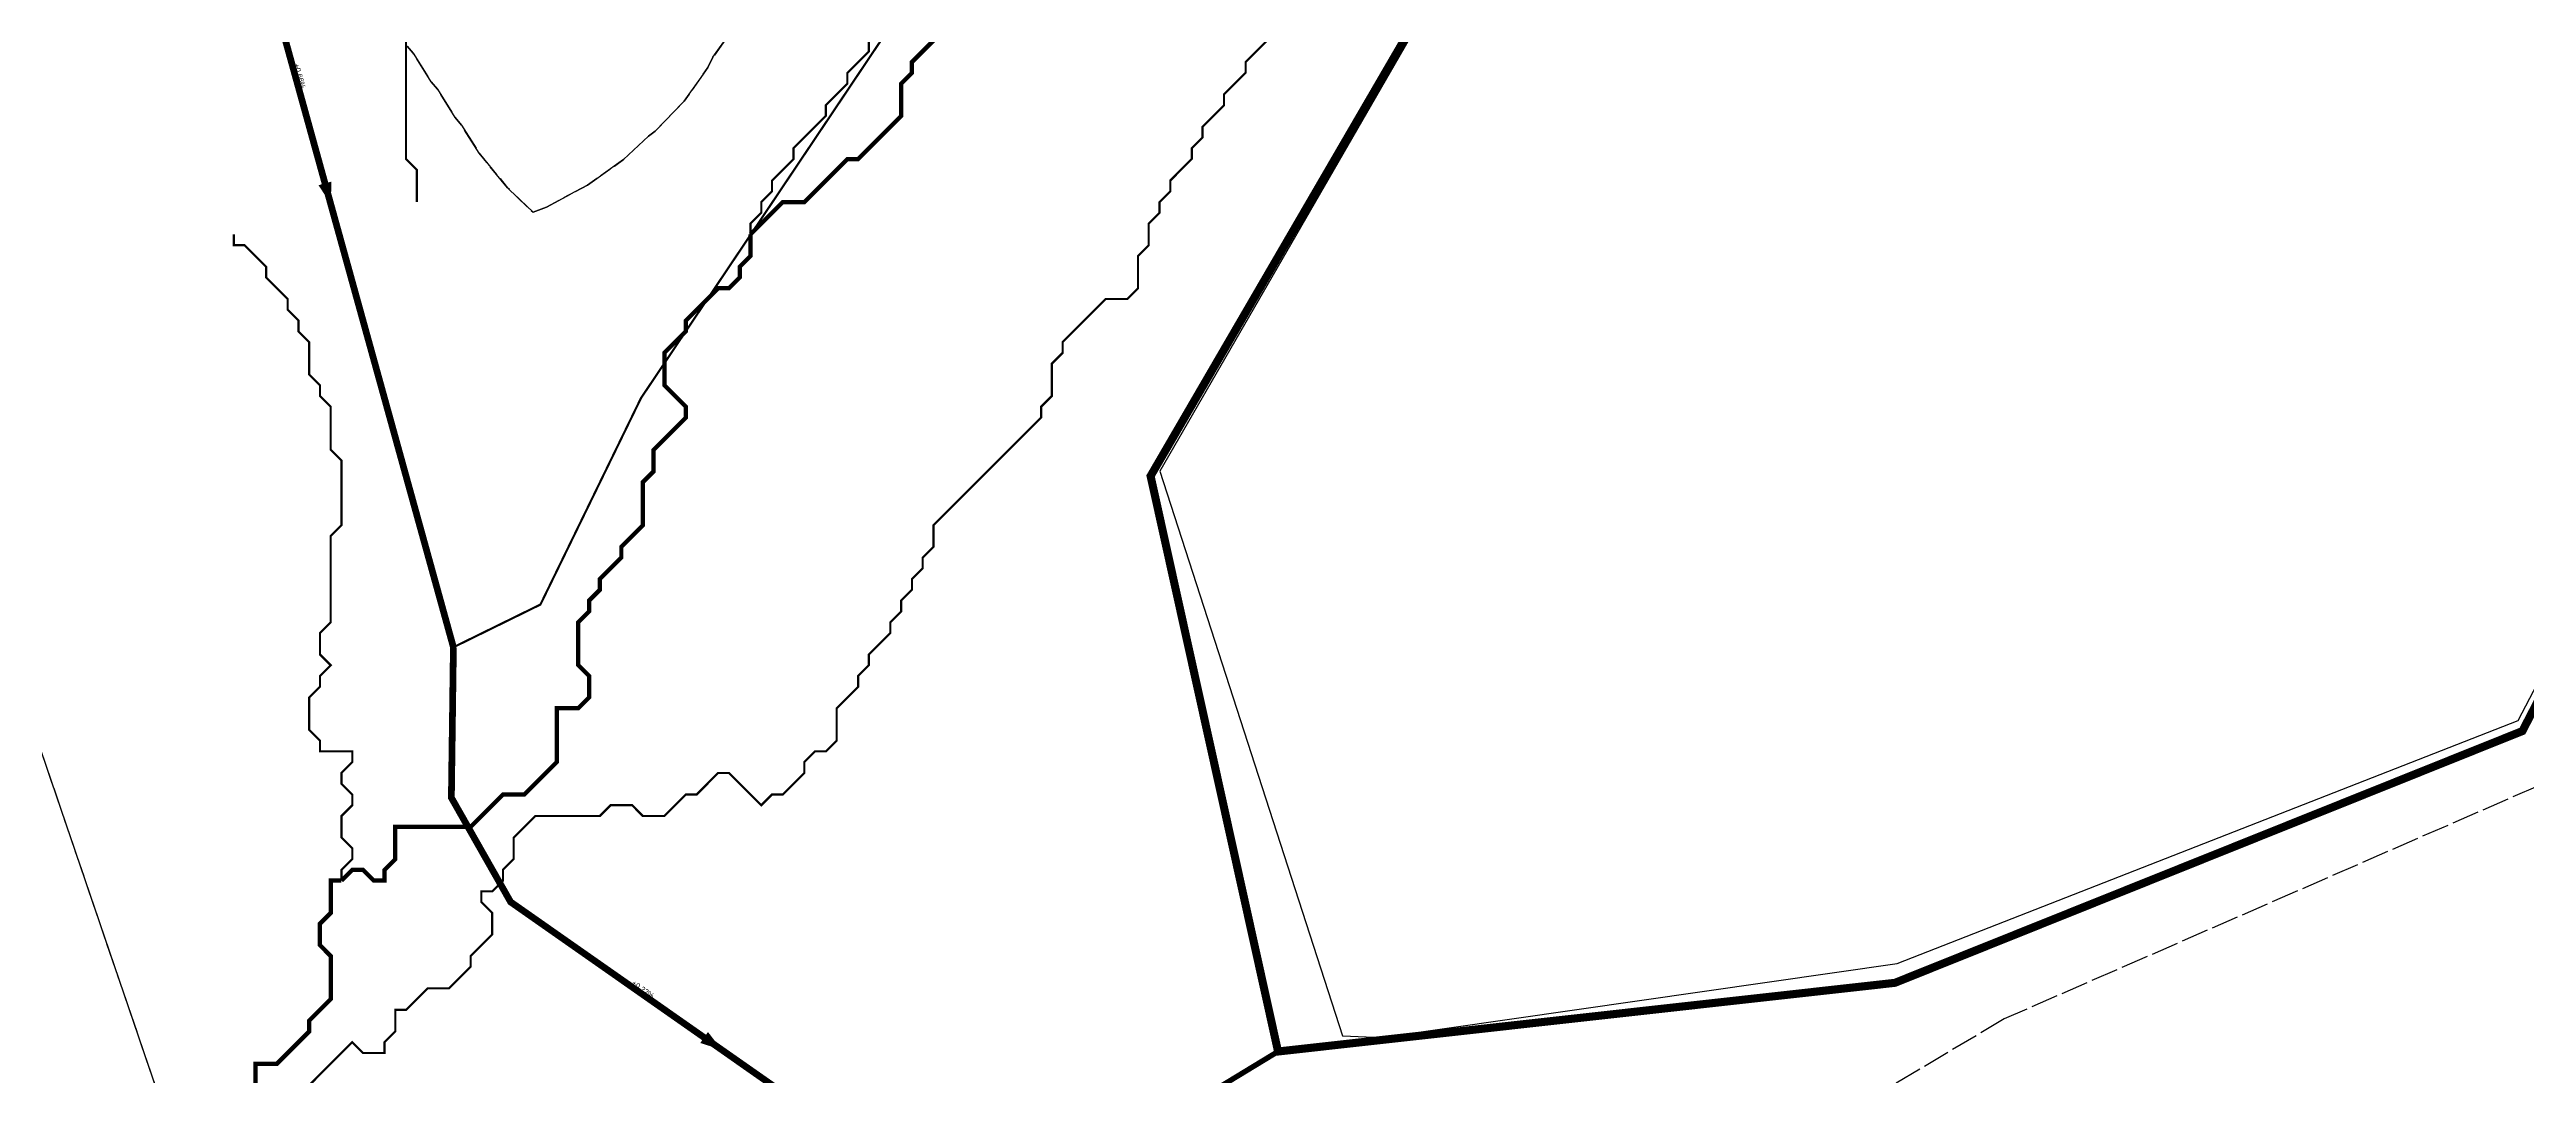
# Model space of a CAD drawing. Header units: metres. Extents: x 442821 to 452274, y 2561971 to 2571293.
# Drawn here: x 443883 to 444803, y 2562562 to 2562944 of the extents above; entities that cross this region are included whole.
import ezdxf
from ezdxf.enums import TextEntityAlignment as Align

# ---------------------------------------------------------------- set-up
doc = ezdxf.new("R2010")
doc.units = ezdxf.units.M
doc.header["$LTSCALE"] = 8
doc.linetypes.add('DASHED', pattern=[1.524, 1.27, -0.254])
for name, color, linetype in [('A_ARROWS', 7, 'Continuous'), ('A_BUILT_2006', 252, 'Continuous'), ('A_CATCHMENTS', 7, 'Continuous'), ('A_DIRECT_LINK', 6, 'Continuous'), ('A_ENVELOPE', 3, 'Continuous'), ('A_GRADIENT', 8, 'Continuous'), ('A_HEAD_GAP', 8, 'Continuous'), ('A_MAIN_PIPE', 5, 'Continuous'), ('A_STREAMS', 5, 'Continuous')]:
    doc.layers.add(name, color=color, linetype=linetype)

msp = doc.modelspace()

# ---------------------------------------------------------------- linework, layer by layer
at = {"layer": 'A_ARROWS', "color": 1}
for points in [[(443987.0699013405, 2562886.1277301866), (443982.5256400797, 2562893.1704348936), (443987.34430846473, 2562894.5047643115)], [(444132.40013627213, 2562571.9402506417), (444124.4125528801, 2562574.4796426077), (444127.2797481974, 2562578.5758836907)]]:
    msp.add_solid(points, dxfattribs=at)
at = {"layer": 'A_BUILT_2006', "color": 252}
msp.add_lwpolyline([(444423.4387999986, 2563343.2232), (444431.4790999985, 2563355.293899999), (444572.93549999833, 2563267.7827000003), (444295.20620000013, 2562786.9441999993), (444363.07689999865, 2562577.1103000003), (444377.69669999887, 2562576.4770999993), (444569.2371999993, 2562603.9673), (444800.0681999989, 2562694.2923000013), (445148.6667999979, 2563361.1665000003), (445469.39109999867, 2563197.4549000002), (445714.5925000004, 2563159.338600001), (445807.53149999847, 2563389.6783000007), (445994.13789999846, 2563715.0145999994), (446180.5650999999, 2564037.675), (446320.7978999985, 2564284.9038999993), (446551.38389999827, 2564695.0645000003), (447061.5694999988, 2565726.9025999997)], dxfattribs=at)
at = {"layer": 'A_CATCHMENTS', "color": 1, "linetype": 'DASHED'}
for points in [[(443922.935975596, 2562555.549201416), (443114.8019931225, 2564922.9063971327)], [(444015.4632778643, 2562944.7871739855), (444017.74258536776, 2562942.2271048883), (444024.39040280064, 2562931.5319533874), (444026.6981628942, 2562928.8603292904), (444033.31350303395, 2562918.275618315), (444035.6557398048, 2562915.496139824), (444042.2336536439, 2562905.018466467), (444052.80074602866, 2562892.2173665166), (444062.31684946665, 2562883.089226031), (444067.2478794314, 2562885.0526368064), (444082.5532376954, 2562893.2127381517), (444095.9267687402, 2562902.6695317877), (444105.16674662876, 2562911.353725479), (444107.6423194088, 2562913.2392046484), (444118.47827024886, 2562924.399287615), (444127.28536889487, 2562936.9211885426), (444129.1310438626, 2562940.7016401086), (444135.5329402568, 2562949.8186586234)]]:
    msp.add_lwpolyline(points, dxfattribs=at)
at = {"layer": 'A_CATCHMENTS', "color": 2, "linetype": 'DASHED'}
msp.add_lwpolyline([(444135.5329402568, 2562949.8186586234), (444129.1310438626, 2562940.7016401086), (444127.28536889487, 2562936.9211885426), (444118.47827024886, 2562924.399287615), (444107.6423194088, 2562913.2392046484), (444105.16674662876, 2562911.353725479), (444095.9267687402, 2562902.6695317877), (444082.5532376954, 2562893.2127381517), (444067.2478794314, 2562885.0526368064), (444062.31684946665, 2562883.089226031), (444052.80074602866, 2562892.2173665166), (444042.2336536439, 2562905.018466467), (444035.6557398048, 2562915.496139824), (444033.31350303395, 2562918.275618315), (444026.6981628942, 2562928.8603292904), (444024.39040280064, 2562931.5319533874), (444017.74258536776, 2562942.2271048883), (444015.4632778643, 2562944.7871739855)], dxfattribs=at)
at = {"layer": 'A_DIRECT_LINK', "color": 6, "linetype": 'DASHED', "const_width": 2}
msp.add_lwpolyline([(444237.01, 2562509.3), (444339.1707057545, 2562571.323161659)], dxfattribs=at)
at = {"layer": 'A_ENVELOPE', "color": 3}
msp.add_lwpolyline([(446687.5383009348, 2565015.595909077), (446628.63786270574, 2564893.368357644), (446563.73200087063, 2564758.6786201084), (446544.67057826417, 2564719.1232096213), (446459.18373294757, 2564552.401085006), (446431.4900660368, 2564503.787234047), (446339.9880427637, 2564343.1633001994), (446237.3089514695, 2564159.0158219156), (446145.93442231155, 2563995.142253191), (446098.80056394835, 2563913.7450365345), (445991.2229009336, 2563727.9651609226), (445981.33808070736, 2563710.8946964727), (445936.77927573153, 2563631.0763153853), (445875.24681856955, 2563520.8529573386), (445841.6437686448, 2563460.659667908), (445796.6986421551, 2563382.9167464133), (445742.6430170526, 2563253.547666112), (445736.67286577844, 2563232.2256972757), (445717.13362093683, 2563162.442679984), (445244.47272340575, 2563377.944371816), (444873.6818373296, 2562270.3254428958), (443922.935975596, 2562555.549201416), (443114.8019931225, 2564922.9063971327)], dxfattribs=at)
at = {"layer": 'A_HEAD_GAP', "color": 8, "linetype": 'DASHED'}
msp.add_lwpolyline([(445018.6572923352, 2562703.393148233), (444840.9642658017, 2562684.575833896), (444609.0852922532, 2562583.443945076), (444453.2010850696, 2562490.576060358), (444398.5536052418, 2562476.935871296), (444378.2690848418, 2562478.0287881223)], dxfattribs=at)
at = {"layer": 'A_MAIN_PIPE', "color": 5, "const_width": 3}
msp.add_lwpolyline([(446687.5383009348, 2565015.595909077), (446544.67057826417, 2564719.1232096213), (446459.18373294757, 2564552.401085006), (446339.9880427637, 2564343.1633001994), (446145.93442231155, 2563995.142253191), (445981.33808070736, 2563710.8946964727), (445841.6437686448, 2563460.659667908), (445796.6986421551, 2563382.9167464133), (445742.6430170526, 2563253.547666112), (445717.13362093683, 2563162.442679984), (445463.7099178581, 2563198.7328327917), (445149.70139900455, 2563362.721807821), (444801.6803519965, 2562690.367010199), (444568.4515875094, 2562596.8325577746), (444339.1707057545, 2562571.323161659), (444291.796112968, 2562785.116195772), (444572.70315352874, 2563267.972622249), (444431.49042503064, 2563355.5852505746), (444422.98729299207, 2563343.2860774477)], dxfattribs=at)
at = {"layer": 'A_SECONDARY_HEADER', "color": 1, "const_width": 2.5}
msp.add_lwpolyline([(443890.8908945918, 2563134.702588491), (443942.2850504622, 2563047.859415218), (444032.6557799265, 2562721.503291055)], dxfattribs=at)
at = {"layer": 'A_SECONDARY_HEADER', "color": 1, "linetype": 'DASHED', "const_width": 2.5}
msp.add_lwpolyline([(444032.6557799265, 2562721.503291055), (444031.9017962152, 2562665.619881619), (444053.9240698609, 2562626.870174319), (444197.5019998966, 2562526.371702629), (444237.0069326061, 2562509.304316715)], dxfattribs=at)
at = {"layer": 'A_SECONDARY_MAIN_BRANCH', "color": 1, "linetype": 'DASHED', "const_width": 0.8}
msp.add_lwpolyline([(444453.0931843017, 2563315.792060262), (444396.4549114733, 2563241.079224099), (444312.16159671, 2563142.917747109), (444283.4599860275, 2563098.922308538), (444192.9585471544, 2562949.01351924), (444102.3866924068, 2562814.078519289), (444065.0008748532, 2562737.374427139), (444032.6557799265, 2562721.503291055)], dxfattribs=at)
at = {"layer": 'A_STREAMS', "color": 5}
for points, const_width in [([(444179.086666, 2562958.91424), (444183.087218, 2562954.912845), (444187.08777, 2562950.91145), (444187.08777, 2562946.910054), (444187.08777, 2562942.908659), (444183.087218, 2562938.907264), (444179.086666, 2562934.905869), (444179.086666, 2562930.904473), (444175.086115, 2562926.903078), (444171.085563, 2562922.901683), (444171.085563, 2562918.900288), (444167.085011, 2562914.898892), (444163.08446, 2562910.897497), (444159.083908, 2562906.896102), (444159.083908, 2562902.894707), (444155.083356, 2562898.893311), (444151.082805, 2562894.891916), (444151.082805, 2562890.890521), (444147.082253, 2562886.889126), (444147.082253, 2562882.88773), (444143.081701, 2562878.886335), (444143.081701, 2562874.88494)], 0.8), ([(444335.108182, 2562946.910054), (444331.107631, 2562942.908659), (444327.107079, 2562938.907264), (444327.107079, 2562934.905869), (444323.106527, 2562930.904473), (444319.105976, 2562926.903078), (444319.105976, 2562922.901683), (444315.105424, 2562918.900288), (444311.104872, 2562914.898892), (444311.104872, 2562910.897497), (444307.104321, 2562906.896102), (444307.104321, 2562902.894707), (444303.103769, 2562898.893311), (444299.103217, 2562894.891916), (444299.103217, 2562890.890521), (444295.102666, 2562886.889126), (444295.102666, 2562882.88773), (444291.102114, 2562878.886335), (444291.102114, 2562874.88494), (444291.102114, 2562870.883545), (444287.101562, 2562866.882149), (444287.101562, 2562862.880754), (444287.101562, 2562858.879359), (444287.101562, 2562854.877964), (444283.10101, 2562850.876568), (444279.100459, 2562850.876568), (444275.099907, 2562850.876568), (444271.099355, 2562846.875173), (444267.098804, 2562842.873778), (444263.098252, 2562838.872383), (444259.0977, 2562834.870987), (444259.0977, 2562830.869592), (444255.097149, 2562826.868197), (444255.097149, 2562822.866802), (444255.097149, 2562818.865406), (444255.097149, 2562814.864011), (444251.096597, 2562810.862616), (444251.096597, 2562806.861221), (444247.096045, 2562802.859825), (444243.095494, 2562798.85843), (444239.094942, 2562794.857035), (444235.09439, 2562790.85564), (444231.093838, 2562786.854244), (444227.093287, 2562782.852849), (444223.092735, 2562778.851454), (444219.092183, 2562774.850059), (444215.091632, 2562770.848663), (444211.09108, 2562766.847268), (444211.09108, 2562762.845873), (444211.09108, 2562758.844477), (444207.090528, 2562754.843082), (444207.090528, 2562750.841687), (444203.089977, 2562746.840292), (444203.089977, 2562742.838896), (444199.089425, 2562738.837501), (444199.089425, 2562734.836106), (444195.088873, 2562730.834711), (444195.088873, 2562726.833315), (444191.088322, 2562722.83192), (444187.08777, 2562718.830525), (444187.08777, 2562714.82913), (444183.087218, 2562710.827734), (444183.087218, 2562706.826339), (444179.086666, 2562702.824944), (444175.086115, 2562698.823549), (444175.086115, 2562694.822153), (444175.086115, 2562690.820758), (444175.086115, 2562686.819363), (444171.085563, 2562682.817968), (444167.085011, 2562682.817968), (444163.08446, 2562678.816572), (444163.08446, 2562674.815177), (444159.083908, 2562670.813782), (444155.083356, 2562666.812387), (444151.082805, 2562666.812387), (444147.082253, 2562662.810991), (444143.081701, 2562666.812387), (444139.08115, 2562670.813782), (444135.080598, 2562674.815177), (444131.080046, 2562674.815177), (444127.079494, 2562670.813782), (444123.078943, 2562666.812387), (444119.078391, 2562666.812387), (444115.077839, 2562662.810991), (444111.077288, 2562658.809596), (444107.076736, 2562658.809596), (444103.076184, 2562658.809596), (444099.075633, 2562662.810991), (444095.075081, 2562662.810991), (444091.074529, 2562662.810991), (444087.073978, 2562658.809596), (444083.073426, 2562658.809596), (444079.072874, 2562658.809596), (444075.072322, 2562658.809596), (444071.071771, 2562658.809596), (444067.071219, 2562658.809596), (444063.070667, 2562658.809596), (444059.070116, 2562654.808201), (444055.069564, 2562650.806806), (444055.069564, 2562646.80541), (444055.069564, 2562642.804015), (444051.069012, 2562638.80262), (444051.069012, 2562634.801225), (444047.068461, 2562630.799829), (444043.067909, 2562630.799829), (444043.067909, 2562626.798434), (444047.068461, 2562622.797039), (444047.068461, 2562618.795644), (444047.068461, 2562614.794248), (444043.067909, 2562610.792853), (444039.067357, 2562606.791458), (444039.067357, 2562602.790063), (444035.066806, 2562598.788667), (444031.066254, 2562594.787272), (444027.065702, 2562594.787272), (444023.06515, 2562594.787272), (444019.064599, 2562590.785877), (444015.064047, 2562586.784482), (444011.063495, 2562586.784482), (444011.063495, 2562582.783086), (444011.063495, 2562578.781691), (444007.062944, 2562574.780296), (444007.062944, 2562570.778901), (444003.062392, 2562570.778901), (443999.06184, 2562570.778901), (443995.061289, 2562574.780296), (443991.060737, 2562570.778901), (443987.060185, 2562566.777505), (443983.059634, 2562562.77611), (443979.059082, 2562558.774715)], 0.8), ([(444015.064047, 2562946.910054), (444015.064047, 2562942.908659), (444015.064047, 2562938.907264), (444015.064047, 2562934.905869), (444015.064047, 2562930.904473), (444015.064047, 2562926.903078), (444015.064047, 2562922.901683), (444015.064047, 2562918.900288), (444015.064047, 2562914.898892), (444015.064047, 2562910.897497), (444015.064047, 2562906.896102), (444015.064047, 2562902.894707), (444019.064599, 2562898.893311), (444019.064599, 2562894.891916), (444019.064599, 2562890.890521), (444019.064599, 2562886.889126)], 0.8), ([(444211.09108, 2562946.910054), (444207.090528, 2562942.908659), (444203.089977, 2562938.907264), (444203.089977, 2562934.905869), (444199.089425, 2562930.904473), (444199.089425, 2562926.903078), (444199.089425, 2562922.901683), (444199.089425, 2562918.900288), (444195.088873, 2562914.898892), (444191.088322, 2562910.897497), (444187.08777, 2562906.896102), (444183.087218, 2562902.894707), (444179.086666, 2562902.894707), (444175.086115, 2562898.893311), (444171.085563, 2562894.891916), (444167.085011, 2562890.890521), (444163.08446, 2562886.889126), (444159.083908, 2562886.889126), (444155.083356, 2562886.889126), (444151.082805, 2562882.88773), (444147.082253, 2562878.886335), (444143.081701, 2562874.88494)], 1.6), ([(443951.05522, 2562874.88494), (443951.05522, 2562870.883545), (443955.055772, 2562870.883545), (443959.056323, 2562866.882149), (443963.056875, 2562862.880754), (443963.056875, 2562858.879359), (443967.057427, 2562854.877964), (443971.057978, 2562850.876568), (443971.057978, 2562846.875173), (443975.05853, 2562842.873778), (443975.05853, 2562838.872383), (443979.059082, 2562834.870987), (443979.059082, 2562830.869592), (443979.059082, 2562826.868197), (443979.059082, 2562822.866802), (443983.059634, 2562818.865406), (443983.059634, 2562814.864011), (443987.060185, 2562810.862616), (443987.060185, 2562806.861221), (443987.060185, 2562802.859825), (443987.060185, 2562798.85843), (443987.060185, 2562794.857035), (443991.060737, 2562790.85564), (443991.060737, 2562786.854244), (443991.060737, 2562782.852849), (443991.060737, 2562778.851454), (443991.060737, 2562774.850059), (443991.060737, 2562770.848663), (443991.060737, 2562766.847268), (443987.060185, 2562762.845873), (443987.060185, 2562758.844477), (443987.060185, 2562754.843082), (443987.060185, 2562750.841687), (443987.060185, 2562746.840292), (443987.060185, 2562742.838896), (443987.060185, 2562738.837501), (443987.060185, 2562734.836106), (443987.060185, 2562730.834711), (443983.059634, 2562726.833315), (443983.059634, 2562722.83192), (443983.059634, 2562718.830525), (443987.060185, 2562714.82913), (443983.059634, 2562710.827734), (443983.059634, 2562706.826339), (443979.059082, 2562702.824944), (443979.059082, 2562698.823549), (443979.059082, 2562694.822153), (443979.059082, 2562690.820758), (443983.059634, 2562686.819363), (443983.059634, 2562682.817968), (443987.060185, 2562682.817968), (443991.060737, 2562682.817968), (443995.061289, 2562682.817968), (443995.061289, 2562678.816572), (443991.060737, 2562674.815177), (443991.060737, 2562670.813782), (443995.061289, 2562666.812387), (443995.061289, 2562662.810991), (443991.060737, 2562658.809596), (443991.060737, 2562654.808201), (443991.060737, 2562650.806806), (443995.061289, 2562646.80541), (443995.061289, 2562642.804015), (443991.060737, 2562638.80262), (443991.060737, 2562634.801225)], 0.8), ([(444143.081701, 2562874.88494), (444143.081701, 2562870.883545), (444143.081701, 2562866.882149), (444139.08115, 2562862.880754), (444139.08115, 2562858.879359), (444135.080598, 2562854.877964), (444131.080046, 2562854.877964), (444127.079494, 2562850.876568), (444123.078943, 2562846.875173), (444119.078391, 2562842.873778), (444119.078391, 2562838.872383), (444115.077839, 2562834.870987), (444111.077288, 2562830.869592), (444111.077288, 2562826.868197), (444111.077288, 2562822.866802), (444111.077288, 2562818.865406), (444115.077839, 2562814.864011), (444119.078391, 2562810.862616), (444119.078391, 2562806.861221), (444115.077839, 2562802.859825), (444111.077288, 2562798.85843), (444107.076736, 2562794.857035), (444107.076736, 2562790.85564), (444107.076736, 2562786.854244), (444103.076184, 2562782.852849), (444103.076184, 2562778.851454), (444103.076184, 2562774.850059), (444103.076184, 2562770.848663), (444103.076184, 2562766.847268), (444099.075633, 2562762.845873), (444095.075081, 2562758.844477), (444095.075081, 2562754.843082), (444091.074529, 2562750.841687), (444087.073978, 2562746.840292), (444087.073978, 2562742.838896), (444083.073426, 2562738.837501), (444083.073426, 2562734.836106), (444079.072874, 2562730.834711), (444079.072874, 2562726.833315), (444079.072874, 2562722.83192), (444079.072874, 2562718.830525), (444079.072874, 2562714.82913), (444083.073426, 2562710.827734), (444083.073426, 2562706.826339), (444083.073426, 2562702.824944), (444079.072874, 2562698.823549), (444075.072322, 2562698.823549), (444071.071771, 2562698.823549), (444071.071771, 2562694.822153), (444071.071771, 2562690.820758), (444071.071771, 2562686.819363), (444071.071771, 2562682.817968), (444071.071771, 2562678.816572), (444067.071219, 2562674.815177), (444063.070667, 2562670.813782), (444059.070116, 2562666.812387), (444055.069564, 2562666.812387), (444051.069012, 2562666.812387), (444047.068461, 2562662.810991), (444043.067909, 2562658.809596), (444039.067357, 2562654.808201), (444035.066806, 2562654.808201), (444031.066254, 2562654.808201), (444027.065702, 2562654.808201), (444023.06515, 2562654.808201), (444019.064599, 2562654.808201), (444015.064047, 2562654.808201), (444011.063495, 2562654.808201), (444011.063495, 2562650.806806), (444011.063495, 2562646.80541), (444011.063495, 2562642.804015), (444007.062944, 2562638.80262), (444007.062944, 2562634.801225), (444003.062392, 2562634.801225), (443999.06184, 2562638.80262), (443995.061289, 2562638.80262), (443991.060737, 2562634.801225)], 1.6), ([(443991.060737, 2562634.801225), (443987.060185, 2562634.801225), (443987.060185, 2562630.799829), (443987.060185, 2562626.798434), (443987.060185, 2562622.797039), (443983.059634, 2562618.795644), (443983.059634, 2562614.794248), (443983.059634, 2562610.792853), (443987.060185, 2562606.791458), (443987.060185, 2562602.790063), (443987.060185, 2562598.788667), (443987.060185, 2562594.787272), (443987.060185, 2562590.785877), (443983.059634, 2562586.784482), (443979.059082, 2562582.783086), (443979.059082, 2562578.781691), (443975.05853, 2562574.780296), (443971.057978, 2562570.778901), (443967.057427, 2562566.777505), (443963.056875, 2562566.777505), (443959.056323, 2562566.777505), (443959.056323, 2562562.77611), (443959.056323, 2562558.774715)], 1.6)]:
    msp.add_lwpolyline(points, dxfattribs=dict(at, const_width=const_width))

# ---------------------------------------------------------------- texts
at = {"layer": 'A_GRADIENT', "color": 1}
for s, rotation, p in [('+0.66%', -74.52214657798999, (443974.00551992195, 2562933.307175451)), ('+0.22%', -34.99039196445678, (444102.1904627656, 2562593.085742967))]:
    msp.add_text(s, height=2, rotation=rotation, dxfattribs=at).set_placement(p, align=Align.BOTTOM_CENTER)

doc.saveas('drawing.dxf')
